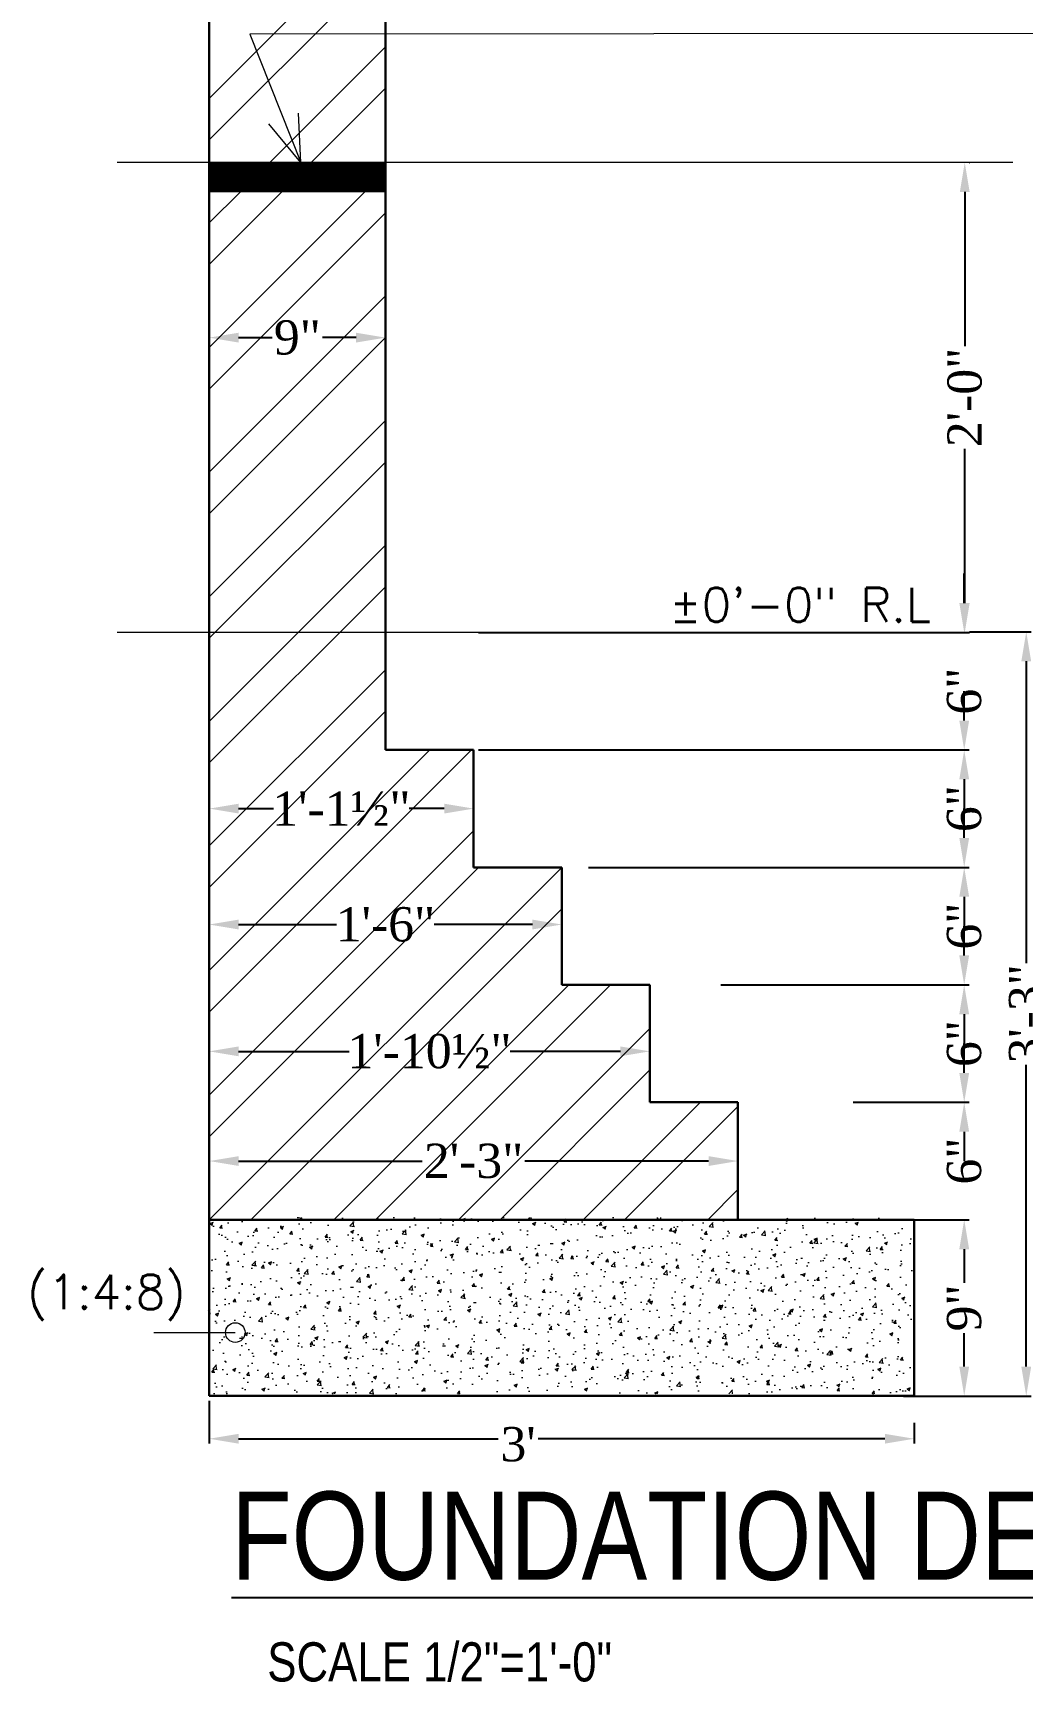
# Model space of a CAD drawing. Header units: inches. Extents: x 137014 to 144844, y -150241 to -148176.
# Drawn here: x 144237.9 to 144439.9, y -148762.9 to -148426.1 of the extents above; entities that cross this region are included whole.
import ezdxf
from ezdxf.enums import TextEntityAlignment as Align

# ---------------------------------------------------------------- set-up
doc = ezdxf.new("R2010")
doc.units = ezdxf.units.IN
doc.header["$LTSCALE"] = 15
doc.header["$MEASUREMENT"] = 0
doc.header["$PDMODE"] = 2
doc.layers.get('Defpoints').update_dxf_attribs({"linetype": 'CONTINUOUS'})
for name, color, linetype in [('DM', 8, 'CONTINUOUS'), ('R-SIZE', 2, 'CONTINUOUS'), ('TEXT', 2, 'CONTINUOUS')]:
    doc.layers.add(name, color=color, linetype=linetype)
for name, color, linetype, lineweight in [('HAT', 7, 'CONTINUOUS', 13), ('thin', 47, 'CONTINUOUS', 13), ('WALL', 1, 'CONTINUOUS', 30)]:
    doc.layers.add(name, color=color, linetype=linetype, lineweight=lineweight)
doc.styles.add('arial', font='times.ttf')
doc.styles.add('ROMANS', font='romans.shx')
doc.styles.add('SANSSERIF', font='swisse.ttf', dxfattribs={"width": 0.8, "height": 12})
doc.dimstyles.new('WKG DIM', dxfattribs={"dimtxt": 7, "dimasz": 6, "dimexe": 1, "dimexo": 1, "dimgap": 1, "dimtad": 0, "dimdec": 1, "dimrnd": 0.25, "dimzin": 0, "dimdsep": 46, "dimlunit": 4, "dimtxsty": 'arial', "dimcen": 0, "dimclrd": 256, "dimclre": 256, "dimclrt": 3, "dimadec": 0, "dimazin": 0, "dimtfac": 1, "dimtdec": 1, "dimtix": 1, "dimtofl": 0, "dimtmove": 2, "dimatfit": 3, "dimfxl": 1.5, "dimtolj": 1, "dimtzin": 0, "dimlwd": -1, "dimlwe": -1, "dimarcsym": 0})

# ---------------------------------------------------------------- blocks, each defined once
blk = doc.blocks.new('*D820')
at = {"layer": 'Defpoints', "color": 0, "ltscale": 5, "transparency": 16777216}
for p in [(144428.18, -148548.4), (144428.18, -148704.52), (144440.74, -148704.52)]:
    blk.add_point(p, dxfattribs=at)
at = {"layer": 'DM', "ltscale": 5, "transparency": 16777216}
for p, q in [((144429.18, -148548.4), (144441.74, -148548.4)), ((144440.74, -148554.4), (144440.74, -148616.08)), ((144440.74, -148698.52), (144440.74, -148636.83)), ((144429.18, -148704.52), (144441.74, -148704.52))]:
    blk.add_line(p, q, dxfattribs=at)
for points in [[(144439.74, -148554.4), (144441.74, -148554.4), (144440.74, -148548.4)], [(144439.74, -148698.52), (144441.74, -148698.52), (144440.74, -148704.52)]]:
    blk.add_solid(points, dxfattribs=at)
at = {"layer": 'DM', "color": 3, "ltscale": 5, "transparency": 16777216, "insert": (144440.74, -148626.46), "char_height": 7, "attachment_point": 5, "rotation": 90, "style": 'arial'}
blk.add_mtext('\\A1;3\'-3"', dxfattribs=at)
blk = doc.blocks.new('*D821')
at = {"layer": 'Defpoints', "color": 0, "ltscale": 5, "transparency": 16777216}
for p in [(144377.36, -148620.52), (144428.07, -148620.52), (144404.36, -148644.52)]:
    blk.add_point(p, dxfattribs=at)
at = {"layer": 'DM', "ltscale": 5, "transparency": 16777216}
for p, q in [((144428.07, -148614.52), (144428.07, -148608.52)), ((144378.36, -148620.52), (144429.07, -148620.52)), ((144405.36, -148644.52), (144429.07, -148644.52)), ((144428.07, -148650.52), (144428.07, -148656.52))]:
    blk.add_line(p, q, dxfattribs=at)
for points in [[(144427.07, -148614.52), (144429.07, -148614.52), (144428.07, -148620.52)], [(144427.07, -148650.52), (144429.07, -148650.52), (144428.07, -148644.52)]]:
    blk.add_solid(points, dxfattribs=at)
at = {"layer": 'DM', "color": 3, "ltscale": 5, "transparency": 16777216, "insert": (144428.07, -148632.52), "char_height": 7, "attachment_point": 5, "rotation": 90, "style": 'arial'}
blk.add_mtext('\\A1;6"', dxfattribs=at)
blk = doc.blocks.new('*D822')
at = {"layer": 'Defpoints', "color": 0, "ltscale": 5, "transparency": 16777216}
for p in [(144273.86, -148704.52), (144417.86, -148709.02), (144273.86, -148713.25)]:
    blk.add_point(p, dxfattribs=at)
at = {"layer": 'DM', "ltscale": 5, "transparency": 16777216}
for p, q in [((144273.86, -148705.52), (144273.86, -148714.25)), ((144417.86, -148710.02), (144417.86, -148714.25)), ((144279.86, -148713.25), (144332.85, -148713.25)), ((144411.86, -148713.25), (144341.03, -148713.25))]:
    blk.add_line(p, q, dxfattribs=at)
for points in [[(144279.86, -148712.25), (144279.86, -148714.25), (144273.86, -148713.25)], [(144411.86, -148712.25), (144411.86, -148714.25), (144417.86, -148713.25)]]:
    blk.add_solid(points, dxfattribs=at)
at = {"layer": 'DM', "color": 3, "ltscale": 5, "transparency": 16777216, "insert": (144336.94, -148714.41), "char_height": 7, "attachment_point": 5, "style": 'arial'}
blk.add_mtext("\\A1;3'", dxfattribs=at)
blk = doc.blocks.new('*D823')
at = {"layer": 'Defpoints', "color": 0, "ltscale": 5, "transparency": 16777216}
for p in [(144273.86, -148656.52), (144273.86, -148656.52), (144381.86, -148656.52)]:
    blk.add_point(p, dxfattribs=at)
at = {"layer": 'DM', "ltscale": 5, "transparency": 16777216}
for p, q in [((144279.86, -148656.52), (144317.38, -148656.52)), ((144375.86, -148656.52), (144338.33, -148656.52))]:
    blk.add_line(p, q, dxfattribs=at)
for points in [[(144279.86, -148655.52), (144279.86, -148657.52), (144273.86, -148656.52)], [(144375.86, -148655.52), (144375.86, -148657.52), (144381.86, -148656.52)]]:
    blk.add_solid(points, dxfattribs=at)
at = {"layer": 'DM', "color": 3, "ltscale": 5, "transparency": 16777216, "insert": (144327.86, -148656.52), "char_height": 7, "attachment_point": 5, "style": 'arial'}
blk.add_mtext('\\A1;2\'-3"', dxfattribs=at)
blk = doc.blocks.new('*D824')
at = {"layer": 'Defpoints', "color": 0, "ltscale": 5, "transparency": 16777216}
for p in [(144404.36, -148644.52), (144428.07, -148644.52), (144413.58, -148668.52)]:
    blk.add_point(p, dxfattribs=at)
at = {"layer": 'DM', "ltscale": 5, "transparency": 16777216}
for p, q in [((144428.07, -148638.52), (144428.07, -148632.52)), ((144405.36, -148644.52), (144429.07, -148644.52)), ((144414.58, -148668.52), (144429.07, -148668.52)), ((144428.07, -148674.52), (144428.07, -148680.52))]:
    blk.add_line(p, q, dxfattribs=at)
for points in [[(144427.07, -148638.52), (144429.07, -148638.52), (144428.07, -148644.52)], [(144427.07, -148674.52), (144429.07, -148674.52), (144428.07, -148668.52)]]:
    blk.add_solid(points, dxfattribs=at)
at = {"layer": 'DM', "color": 3, "ltscale": 5, "transparency": 16777216, "insert": (144428.07, -148656.52), "char_height": 7, "attachment_point": 5, "rotation": 90, "style": 'arial'}
blk.add_mtext('\\A1;6"', dxfattribs=at)
blk = doc.blocks.new('*D825')
at = {"layer": 'Defpoints', "color": 0, "ltscale": 5, "transparency": 16777216}
for p in [(144414.68, -148668.52), (144414.68, -148704.52), (144428.07, -148704.52)]:
    blk.add_point(p, dxfattribs=at)
at = {"layer": 'DM', "ltscale": 5, "transparency": 16777216}
for p, q in [((144415.68, -148668.52), (144429.07, -148668.52)), ((144428.07, -148674.52), (144428.07, -148681.37)), ((144428.07, -148698.52), (144428.07, -148691.66)), ((144415.68, -148704.52), (144429.07, -148704.52))]:
    blk.add_line(p, q, dxfattribs=at)
for points in [[(144427.07, -148674.52), (144429.07, -148674.52), (144428.07, -148668.52)], [(144427.07, -148698.52), (144429.07, -148698.52), (144428.07, -148704.52)]]:
    blk.add_solid(points, dxfattribs=at)
at = {"layer": 'DM', "color": 3, "ltscale": 5, "transparency": 16777216, "insert": (144428.07, -148686.52), "char_height": 7, "attachment_point": 5, "rotation": 90, "style": 'arial'}
blk.add_mtext('\\A1;9"', dxfattribs=at)
blk = doc.blocks.new('*D826')
at = {"layer": 'Defpoints', "color": 0, "ltscale": 5, "transparency": 16777216}
for p in [(144273.86, -148488.3), (144273.86, -148488.3), (144309.86, -148488.3)]:
    blk.add_point(p, dxfattribs=at)
at = {"layer": 'DM', "ltscale": 5, "transparency": 16777216}
for p, q in [((144279.86, -148488.3), (144286.71, -148488.3)), ((144303.86, -148488.3), (144297, -148488.3))]:
    blk.add_line(p, q, dxfattribs=at)
for points in [[(144279.86, -148487.3), (144279.86, -148489.3), (144273.86, -148488.3)], [(144303.86, -148487.3), (144303.86, -148489.3), (144309.86, -148488.3)]]:
    blk.add_solid(points, dxfattribs=at)
at = {"layer": 'DM', "color": 3, "ltscale": 5, "transparency": 16777216, "insert": (144291.86, -148488.3), "char_height": 7, "attachment_point": 5, "style": 'arial'}
blk.add_mtext('\\A1;9"', dxfattribs=at)
blk = doc.blocks.new('*D827')
at = {"layer": 'Defpoints', "color": 0, "ltscale": 5, "transparency": 16777216}
for p in [(144273.86, -148584.52), (144273.86, -148584.52), (144327.86, -148584.52)]:
    blk.add_point(p, dxfattribs=at)
at = {"layer": 'DM', "ltscale": 5, "transparency": 16777216}
for p, q in [((144279.86, -148584.52), (144287, -148584.52)), ((144321.86, -148584.52), (144314.71, -148584.52))]:
    blk.add_line(p, q, dxfattribs=at)
for points in [[(144279.86, -148583.52), (144279.86, -148585.52), (144273.86, -148584.52)], [(144321.86, -148583.52), (144321.86, -148585.52), (144327.86, -148584.52)]]:
    blk.add_solid(points, dxfattribs=at)
at = {"layer": 'DM', "color": 3, "ltscale": 5, "transparency": 16777216, "insert": (144300.86, -148584.52), "char_height": 7, "attachment_point": 5, "style": 'arial'}
blk.add_mtext('\\A1;1\'-1½"', dxfattribs=at)
blk = doc.blocks.new('*D828')
at = {"layer": 'Defpoints', "color": 0, "ltscale": 5, "transparency": 16777216}
for p in [(144273.86, -148632.52), (144363.86, -148632.52), (144273.86, -148634.11)]:
    blk.add_point(p, dxfattribs=at)
at = {"layer": 'DM', "ltscale": 5, "transparency": 16777216}
for p, q in [((144273.86, -148633.52), (144273.86, -148635.11)), ((144279.86, -148634.11), (144302.42, -148634.11)), ((144357.86, -148634.11), (144335.3, -148634.11)), ((144363.86, -148633.52), (144363.86, -148635.11))]:
    blk.add_line(p, q, dxfattribs=at)
for points in [[(144279.86, -148633.11), (144279.86, -148635.11), (144273.86, -148634.11)], [(144357.86, -148633.11), (144357.86, -148635.11), (144363.86, -148634.11)]]:
    blk.add_solid(points, dxfattribs=at)
at = {"layer": 'DM', "color": 3, "ltscale": 5, "transparency": 16777216, "insert": (144318.86, -148634.11), "char_height": 7, "attachment_point": 5, "style": 'arial'}
blk.add_mtext('\\A1;1\'-10½"', dxfattribs=at)
blk = doc.blocks.new('*D829')
at = {"layer": 'Defpoints', "color": 0, "ltscale": 5, "transparency": 16777216}
for p in [(144273.86, -148608.2), (144273.86, -148608.52), (144345.86, -148608.52)]:
    blk.add_point(p, dxfattribs=at)
at = {"layer": 'DM', "ltscale": 5, "transparency": 16777216}
for p, q in [((144273.86, -148607.52), (144273.86, -148607.2)), ((144279.86, -148608.2), (144299.88, -148608.2)), ((144339.86, -148608.2), (144319.84, -148608.2)), ((144345.86, -148607.52), (144345.86, -148607.2))]:
    blk.add_line(p, q, dxfattribs=at)
for points in [[(144279.86, -148607.2), (144279.86, -148609.2), (144273.86, -148608.2)], [(144339.86, -148607.2), (144339.86, -148609.2), (144345.86, -148608.2)]]:
    blk.add_solid(points, dxfattribs=at)
at = {"layer": 'DM', "color": 3, "ltscale": 5, "transparency": 16777216, "insert": (144309.86, -148608.2), "char_height": 7, "attachment_point": 5, "style": 'arial'}
blk.add_mtext('\\A1;1\'-6"', dxfattribs=at)
blk = doc.blocks.new('*D830')
at = {"layer": 'Defpoints', "color": 0, "ltscale": 5, "transparency": 16777216}
for p in [(144428.07, -148452.52), (144428.18, -148452.52), (144428.07, -148548.52)]:
    blk.add_point(p, dxfattribs=at)
at = {"layer": 'DM', "ltscale": 5, "transparency": 16777216}
for p, q in [((144429.07, -148452.52), (144429.18, -148452.52)), ((144428.18, -148458.52), (144428.18, -148490.04)), ((144428.18, -148542.52), (144428.18, -148510.99)), ((144429.07, -148548.52), (144429.18, -148548.52))]:
    blk.add_line(p, q, dxfattribs=at)
for points in [[(144427.18, -148458.52), (144429.18, -148458.52), (144428.18, -148452.52)], [(144427.18, -148542.52), (144429.18, -148542.52), (144428.18, -148548.52)]]:
    blk.add_solid(points, dxfattribs=at)
at = {"layer": 'DM', "color": 3, "ltscale": 5, "transparency": 16777216, "insert": (144428.18, -148500.52), "char_height": 7, "attachment_point": 5, "rotation": 90, "style": 'arial'}
blk.add_mtext('\\A1;2\'-0"', dxfattribs=at)
blk = doc.blocks.new('*D831')
at = {"layer": 'Defpoints', "color": 0, "ltscale": 5, "transparency": 16777216}
for p in [(144327.86, -148572.52), (144428.07, -148572.52), (144350.36, -148596.52)]:
    blk.add_point(p, dxfattribs=at)
at = {"layer": 'DM', "ltscale": 5, "transparency": 16777216}
for p, q in [((144428.07, -148566.52), (144428.07, -148560.52)), ((144328.86, -148572.52), (144429.07, -148572.52)), ((144351.36, -148596.52), (144429.07, -148596.52)), ((144428.07, -148602.52), (144428.07, -148608.52))]:
    blk.add_line(p, q, dxfattribs=at)
for points in [[(144427.07, -148566.52), (144429.07, -148566.52), (144428.07, -148572.52)], [(144427.07, -148602.52), (144429.07, -148602.52), (144428.07, -148596.52)]]:
    blk.add_solid(points, dxfattribs=at)
at = {"layer": 'DM', "color": 3, "ltscale": 5, "transparency": 16777216, "insert": (144428.07, -148584.52), "char_height": 7, "attachment_point": 5, "rotation": 90, "style": 'arial'}
blk.add_mtext('\\A1;6"', dxfattribs=at)
blk = doc.blocks.new('*D832')
at = {"layer": 'Defpoints', "color": 0, "ltscale": 5, "transparency": 16777216}
for p in [(144350.36, -148596.52), (144428.07, -148596.52), (144377.36, -148620.52)]:
    blk.add_point(p, dxfattribs=at)
at = {"layer": 'DM', "ltscale": 5, "transparency": 16777216}
for p, q in [((144428.07, -148590.52), (144428.07, -148584.52)), ((144351.36, -148596.52), (144429.07, -148596.52)), ((144378.36, -148620.52), (144429.07, -148620.52)), ((144428.07, -148626.52), (144428.07, -148632.52))]:
    blk.add_line(p, q, dxfattribs=at)
for points in [[(144427.07, -148590.52), (144429.07, -148590.52), (144428.07, -148596.52)], [(144427.07, -148626.52), (144429.07, -148626.52), (144428.07, -148620.52)]]:
    blk.add_solid(points, dxfattribs=at)
at = {"layer": 'DM', "color": 3, "ltscale": 5, "transparency": 16777216, "insert": (144428.07, -148608.52), "char_height": 7, "attachment_point": 5, "rotation": 90, "style": 'arial'}
blk.add_mtext('\\A1;6"', dxfattribs=at)
blk = doc.blocks.new('*D833')
at = {"layer": 'Defpoints', "color": 0, "ltscale": 5, "transparency": 16777216}
for p in [(144327.86, -148548.52), (144428.07, -148548.52), (144327.86, -148572.52)]:
    blk.add_point(p, dxfattribs=at)
at = {"layer": 'DM', "ltscale": 5, "transparency": 16777216}
for p, q in [((144428.07, -148542.52), (144428.07, -148536.52)), ((144328.86, -148548.52), (144429.07, -148548.52)), ((144328.86, -148572.52), (144429.07, -148572.52)), ((144428.07, -148578.52), (144428.07, -148584.52))]:
    blk.add_line(p, q, dxfattribs=at)
for points in [[(144427.07, -148542.52), (144429.07, -148542.52), (144428.07, -148548.52)], [(144427.07, -148578.52), (144429.07, -148578.52), (144428.07, -148572.52)]]:
    blk.add_solid(points, dxfattribs=at)
at = {"layer": 'DM', "color": 3, "ltscale": 5, "transparency": 16777216, "insert": (144428.07, -148560.52), "char_height": 7, "attachment_point": 5, "rotation": 90, "style": 'arial'}
blk.add_mtext('\\A1;6"', dxfattribs=at)

msp = doc.modelspace()

# ---------------------------------------------------------------- hatches: boundary and pattern name
at = {"layer": 'HAT'}
h = msp.add_hatch(dxfattribs=at)
h.set_pattern_fill('AR-CONC', color=256, style=0)
h.set_pattern_definition([(50, (61321.3794, -24521.2173), (7.17260183, -0.62752135), [0.75, -8.25]), (355, (61321.3794, -24521.217), (-1.38751334, 7.52192134), [0.6, -6.6]), (100.4514, (61321.977, -24521.2696), (5.78509382, 6.89439542), [0.6374019, -7.01142112]), (46.1842, (61321.379, -24519.217), (10.6724105, -1.65519014), [1.125, -12.375]), (96.6356, (61322.269, -24519.355), (9.34662706, 9.7411787), [0.9561029, -10.51713]), (351.1842, (61321.379, -24519.217), (9.34661945, 9.741186), [0.9, -9.9]), (21, (61322.3794, -24519.7173), (5.96907052, -4.0261889), [0.75, -8.25]), (326, (61322.3794, -24519.717), (2.43315332, 7.25150045), [0.6, -6.6]), (71.4514, (61322.877, -24520.053), (8.4022263, 3.22530497), [0.6374019, -7.01142112]), (37.5, (61321.3794, -24521.2173), (0.121598553, 3.32893854), [0, -6.52, 0, -6.7, 0, -6.625]), (7.5, (61321.3794, -24521.2173), (2.630695374, 3.94411712), [0, -3.82, 0, -6.37, 0, -2.525]), (327.5, (61319.1494, -24521.2173), (5.33822436, -0.225548717), [0, -2.5, 0, -7.8, 0, -10.35]), (317.5, (61318.1494, -24521.2173), (5.8318617, 1.00104982), [0, -3.25, 0, -5.18, 0, -7.35])])
h.paths.add_polyline_path([(144417.6658, -148668.05553), (144273.6658, -148668.05553), (144273.6658, -148691.10142), (144276.9935, -148691.10142, -1), (144280.9935, -148691.10142, -1), (144276.9935, -148691.10142), (144273.6658, -148691.10142), (144273.6658, -148704.05553), (144417.6658, -148704.05553)])
at = {"layer": 'thin'}
h = msp.add_hatch(dxfattribs=at)
h.set_pattern_fill('ANSI32', color=256, scale=48, style=0)
h.set_pattern_definition([(45, (133001.428, -149631.334), (-12.727922, 12.727922), []), (45, (133009.913, -149631.334), (-12.727922, 12.727922), [])])
h.paths.add_polyline_path([(144273.85792, -148458.51562), (144309.85792, -148458.51562), (144309.85792, -148572.51562), (144327.85792, -148572.51562), (144327.85792, -148596.51562), (144345.85792, -148596.51562), (144345.85792, -148620.51562), (144363.85792, -148620.51562), (144363.85792, -148644.51562), (144381.85792, -148644.51562), (144381.85792, -148668.51562), (144273.85792, -148668.51562)])
h.paths.add_polyline_path([(144283.1396, -148396.15288, 1.132569193), (144279.20095, -148396.64446), (144273.85792, -148396.64446), (144273.85792, -148385.46253), (144288.03662, -148385.46253), (144290.58766, -148389.00367), (144290.44592, -148381.92138), (144292.82093, -148385.38485), (144309.85792, -148385.38485), (144309.85792, -148452.51562), (144292.57724, -148452.51562), (144282.17387, -148426.2747), (144273.85792, -148426.2747), (144273.85792, -148396.64446), (144279.20095, -148396.64446, 0.882948262)])
h.paths.add_polyline_path([(144273.85792, -148426.2747), (144282.17387, -148426.2747), (144292.57724, -148452.51562), (144273.85792, -148452.51562)])
h.paths.add_polyline_path([(144339.48903, -148646.341), (144316.22682, -148646.341), (144316.22682, -148658.51562), (144339.48903, -148658.51562)], flags=24)
h.paths.add_polyline_path([(144297.99571, -148478.13247), (144285.72013, -148478.13247), (144285.72013, -148490.30164), (144297.99571, -148490.30164)], flags=24)
h.paths.add_polyline_path([(144316.28303, -148574.06815), (144285.43282, -148574.06815), (144285.43282, -148586.51562), (144316.28303, -148586.51562)], flags=24)
h.paths.add_polyline_path([(144337.08003, -148623.66229), (144300.63582, -148623.66229), (144300.63582, -148636.10976), (144337.08003, -148636.10976)], flags=24)
h.paths.add_polyline_path([(144321.08876, -148598.02777), (144298.62709, -148598.02777), (144298.62709, -148610.19694), (144321.08876, -148610.19694)], flags=24)
h = msp.add_hatch(dxfattribs=at)
h.set_pattern_fill('ANSI31', color=256, style=0)
h.set_pattern_definition([(135, (152411.71642, -149289.51562), (0.0883883476, 0.0883883476), [])])
h.paths.add_polyline_path([(144273.85792, -148458.51562), (144273.85792, -148452.51562), (144309.85792, -148452.51562), (144309.85792, -148458.51562)])

# ---------------------------------------------------------------- linework, layer by layer
for p, q in [((144513.5885, -148426.17287), (144282.17387, -148426.2747)), ((144282.17387, -148426.2747), (144292.57724, -148452.51562)), ((144292.57724, -148452.51562), (144292.11741, -148442.46397)), ((144292.57724, -148452.51562), (144286.03366, -148444.6502)), ((144437.99401, -148452.51562), (144255.0357, -148452.51562)), ((144309.85792, -148452.51562), (144273.85792, -148452.51562)), ((144309.85792, -148458.51562), (144273.85792, -148458.51562)), ((144438.89469, -148548.51562), (144255.0357, -148548.51562)), ((144262.57981, -148691.56152), (144279.18563, -148691.56152))]:
    msp.add_line(p, q, dxfattribs=at)
msp.add_circle((144279.18563, -148691.56152), 2, dxfattribs=at)
at = {"layer": 'WALL'}
for p, q in [((144273.85792, -148704.51562), (144273.85792, -148385.46253)), ((144309.85792, -148572.51562), (144309.85792, -148385.38485)), ((144327.85792, -148572.51562), (144309.85792, -148572.51562)), ((144327.85792, -148596.51562), (144327.85792, -148572.51562)), ((144345.85792, -148596.51562), (144327.85792, -148596.51562)), ((144345.85792, -148620.51562), (144345.85792, -148596.51562)), ((144363.85792, -148620.51562), (144345.85792, -148620.51562)), ((144363.85792, -148644.51562), (144363.85792, -148620.51562)), ((144381.85792, -148644.51562), (144363.85792, -148644.51562)), ((144381.85792, -148668.51562), (144381.85792, -148644.51562)), ((144417.85792, -148668.51562), (144273.85792, -148668.51562)), ((144417.85792, -148668.51562), (144417.85792, -148704.51562)), ((144417.85792, -148704.51562), (144273.85792, -148704.51562))]:
    msp.add_line(p, q, dxfattribs=at)

# ---------------------------------------------------------------- texts
at = {"layer": 'R-SIZE', "style": 'ROMANS'}
for s, p in [('%%P0\'-0" R.L', (144394.56331, -148542.88407)), ('(1:4:8)', (144252.86589, -148683.75462))]:
    msp.add_text(s, height=7, dxfattribs=at).set_placement(p, align=Align.MIDDLE)
at = {"layer": 'TEXT', "color": 3, "ltscale": 0.33, "style": 'SANSSERIF', "width": 0.8}
msp.add_text('%%UFOUNDATION DETAIL', height=18, dxfattribs=at).set_placement((144278.39518, -148742.05148))
at = {"layer": 'TEXT', "ltscale": 0.33, "style": 'SANSSERIF', "width": 0.8}
msp.add_text('SCALE 1/2"=1\'-0"', height=8, dxfattribs=at).set_placement((144320.93424, -148758.6778), align=Align.MIDDLE)

# ---------------------------------------------------------------- dimensions: what is measured, and where the dimension line sits
at = {"layer": 'DM', "ltscale": 5}
for base, p1, p2, angle, text, picture, middle in [((144428.18122, -148452.51562), (144428.06505, -148548.51562), (144428.06505, -148452.51562), 90, '2\'-0"', '*D830', (144428.18122, -148500.51562)), ((144273.85792, -148488.30164), (144309.85792, -148488.30164), (144273.85792, -148488.30164), 180, '9"', '*D826', (144291.85792, -148488.30164)), ((144428.06505, -148548.51562), (144327.85792, -148572.51562), (144327.85792, -148548.51562), 90, '6"', '*D833', (144428.06505, -148560.51562)), ((144440.73979, -148704.51562), (144428.18122, -148548.39945), (144428.18122, -148704.51562), 90, '3\'-3"', '*D820', (144440.73979, -148626.45754)), ((144428.06505, -148572.51562), (144350.35792, -148596.51562), (144327.85792, -148572.51562), 90, '6"', '*D831', (144428.06505, -148584.51562)), ((144273.85792, -148584.51562), (144327.85792, -148584.51562), (144273.85792, -148584.51562), 180, '1\'-1½"', '*D827', (144300.85792, -148584.51562)), ((144428.06505, -148596.51562), (144377.35792, -148620.51562), (144350.35792, -148596.51562), 90, '6"', '*D832', (144428.06505, -148608.51562)), ((144273.85792, -148608.19694), (144345.85792, -148608.51562), (144273.85792, -148608.51562), 180, '1\'-6"', '*D829', (144309.85792, -148608.19694)), ((144428.06505, -148620.51562), (144404.35792, -148644.51562), (144377.35792, -148620.51562), 90, '6"', '*D821', (144428.06505, -148632.51562)), ((144273.85792, -148634.10976), (144363.85792, -148632.51562), (144273.85792, -148632.51562), 180, '1\'-10½"', '*D828', (144318.85792, -148634.10976)), ((144428.06505, -148644.51562), (144413.58344, -148668.51562), (144404.35792, -148644.51562), 90, '6"', '*D824', (144428.06505, -148656.51562)), ((144273.85792, -148656.51562), (144381.85792, -148656.51562), (144273.85792, -148656.51562), 180, '2\'-3"', '*D823', (144327.85792, -148656.51562)), ((144428.06505, -148704.51562), (144414.67874, -148668.51562), (144414.67874, -148704.51562), 90, '9"', '*D825', (144428.06505, -148686.51562))]:
    dim = msp.add_linear_dim(base=base, p1=p1, p2=p2, angle=angle, text=text, dimstyle='WKG DIM', dxfattribs=at)
    dim.commit()
    dim.dimension.update_dxf_attribs({"geometry": picture, "text_midpoint": middle})
dim = msp.add_linear_dim(base=(144273.85792, -148713.24823), p1=(144417.85792, -148709.01562), p2=(144273.85792, -148704.51562), angle=180, text="3'", dimstyle='WKG DIM', dxfattribs=at)
dim.commit()
dim.dimension.update_dxf_attribs({"geometry": '*D822', "text_midpoint": (144336.93978, -148714.41067), "dimtype": 160})

doc.saveas('drawing.dxf')
